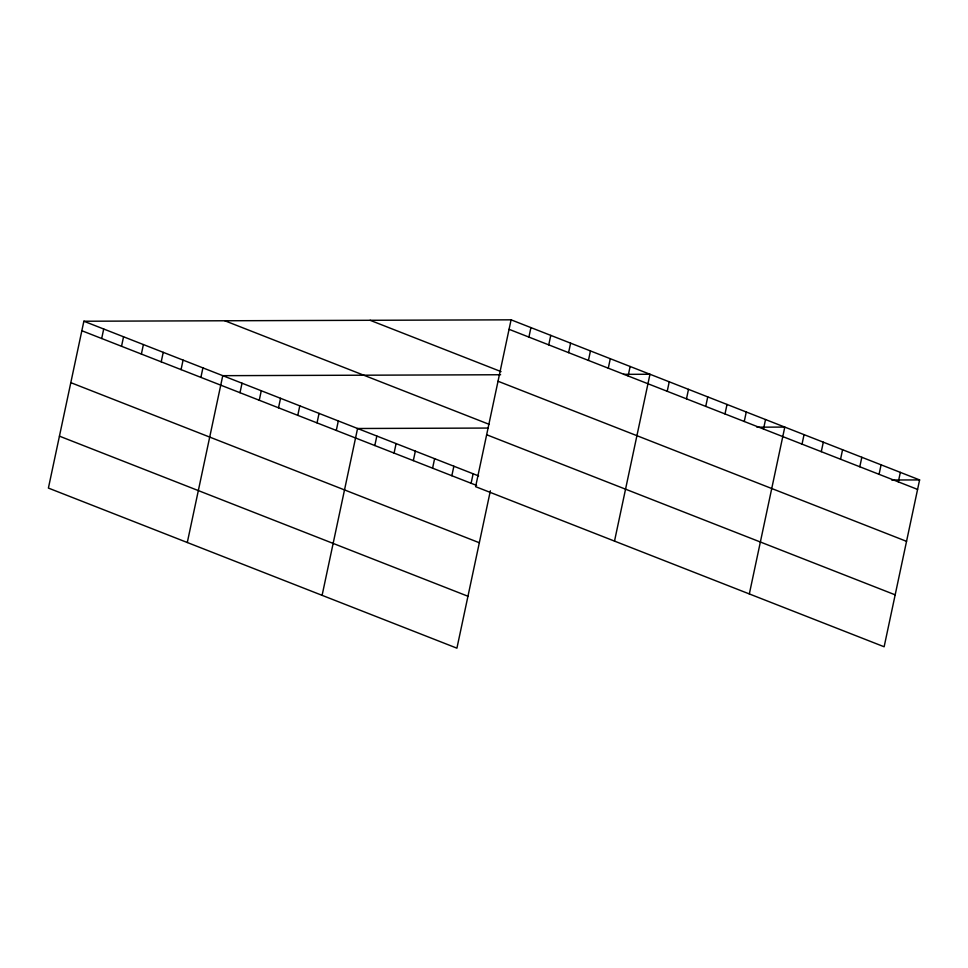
<?xml version="1.0" encoding="UTF-8"?>
<svg xmlns="http://www.w3.org/2000/svg" width="968" height="968" viewBox="0 0 968 968"><rect width="100%" height="100%" fill="white"/><g stroke="black" fill="none" stroke-linecap="round" stroke-linejoin="round"><path stroke-width="1.45" d="M511.08 319.827L475.615 486.674L884.135 646.769L919.6 479.922L511.08 319.827L83.865 321.231L48.4 488.078L456.92 648.173L490.365 490.812M101.688 338.498L103.709 329.011M121.532 346.278L123.553 336.779M141.376 354.058L143.397 344.56M161.22 361.826L163.229 352.34M181.064 369.607L183.073 360.108M200.896 377.375L202.917 367.888M187.296 542.516L222.761 375.669L500.613 374.749M240.003 392.706L242.024 383.207M259.255 400.256L261.275 390.757M278.518 407.794L280.538 398.308M297.781 415.345L299.79 405.858M317.032 422.895L319.053 413.396M336.295 430.433L338.316 420.947M322.102 595.344L357.567 428.497L488.271 428.062M374.81 445.534L376.83 436.036M394.073 453.084L396.094 443.586M413.324 460.623L415.345 451.136M432.587 468.173L434.608 458.687M451.85 475.724L453.859 466.225M471.101 483.274L473.122 473.776M528.915 337.094L530.924 327.595M548.747 344.874L550.768 335.376M568.591 352.642L570.612 343.156M588.435 360.423L590.456 350.924M608.279 368.191L610.3 358.704M628.123 375.971L630.132 366.485M614.511 541.112L649.976 374.253L623.549 374.35M667.218 391.29L669.239 381.803M686.481 398.84L688.502 389.354M705.732 406.391L707.753 396.904M724.996 413.941L727.016 404.442M744.259 421.479L746.267 411.993M763.51 429.03L765.531 419.543M749.329 593.941L784.794 427.082L756.891 427.178M802.036 444.13L804.045 434.632M821.288 451.669L823.308 442.182M840.551 459.219L842.571 449.733M859.802 466.77L861.822 457.271M879.065 474.32L881.086 464.821M898.328 481.858L900.337 472.372M891.697 480.007L919.6 479.922M509.071 329.314L917.579 489.409M370.103 320.287L501.061 371.615M498.024 381.247L906.544 541.342M224.842 320.771L488.925 424.25M486.662 434.753L895.17 594.836M83.865 321.231L478.628 475.929M81.844 330.729L476.607 485.428M70.809 382.65L479.329 542.745M59.435 436.157L467.955 596.252"/></g></svg>
